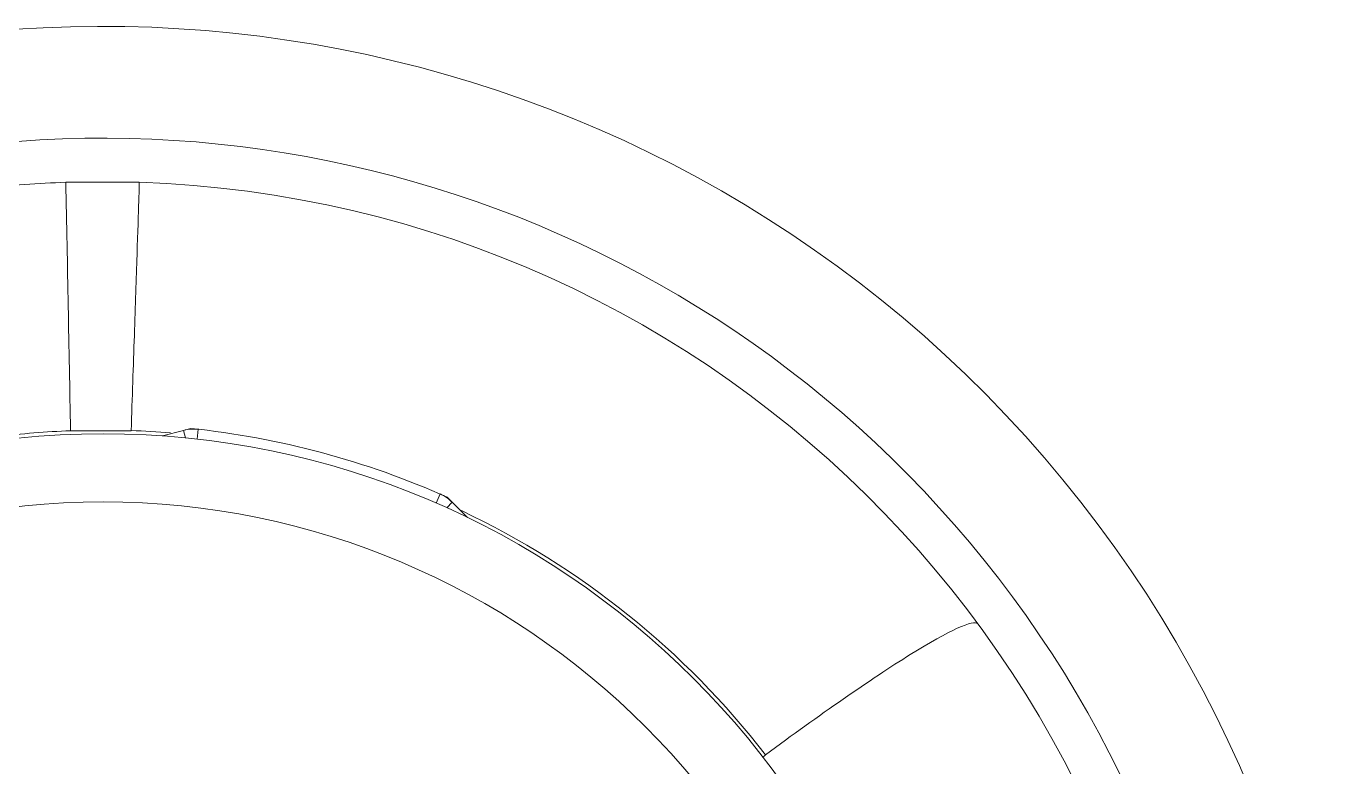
# Model space of a CAD drawing. Header units: inches. Extents: x 32 to 51.7, y 18.3 to 41.9.
# Drawn here: x 40.93062 to 40.95733, y 27.88551 to 27.9005 of the extents above; entities that cross this region are included whole.
import ezdxf

# ---------------------------------------------------------------- set-up
doc = ezdxf.new("R2010")
doc.units = ezdxf.units.IN
doc.header["$MEASUREMENT"] = 0
doc.layers.add('FURNITURE F 1 100', color=253, linetype='Continuous', lineweight=13)

msp = doc.modelspace()

# ---------------------------------------------------------------- linework, layer by layer
at = {"layer": 'FURNITURE F 1 100'}
for p, q in [((40.93291068935169, 27.89734480218087), (40.93142318908004, 27.89734480218087)), ((40.93151812959577, 27.89231475418408), (40.93274509533303, 27.89231475418408)), ((40.93380259195665, 27.8923220882202), (40.93337874549862, 27.89220837876722)), ((40.93394818032603, 27.89236114664207), (40.93380259195665, 27.8923220882202)), ((40.93384372125975, 27.89216878074351), (40.93380259195665, 27.8923220882202)), ((40.93407896749132, 27.89214380739029), (40.93410169022782, 27.89234446447856)), ((40.93891731861432, 27.89084897455948), (40.93899785446384, 27.8910341597825)), ((40.93913359368408, 27.89075311240706), (40.93924579720233, 27.89086538516651)), ((40.93924579720233, 27.89086538516697), (40.93913917743312, 27.89097193918108)), ((40.93955619570598, 27.89055517809309), (40.93924579720233, 27.89086538516651))]:
    msp.add_line(p, q, dxfattribs=at)
for radius in [0.0169002236195937, 0.01552095860103648]:
    msp.add_circle((40.93217731285559, 27.87535091401126), radius, dxfattribs=at)
for centre, radius, start, end in [((40.93217731285559, 27.87535091401126), 0.02515023998424043, 237.7481109269532, 122.2518725554108), ((40.93217731285559, 27.87535091401126), 0.02288671838565883, 250.6195147914999, 109.3804902793559), ((40.93216693924906, 27.87535091401126), 0.02200645998621036, 91.93678866589742, 96.2880777548065), ((36.85791043564741, 27.81794265744609), 4.074286545270049, 1.045936236943211, 1.11668527950816), ((40.93216693924906, 27.87535091401126), 0.02200645998621045, 271.9367887965081, 88.06319444105704), ((40.93217134520337, 27.87535091401126), 0.01697641198936146, 92.20516201416379, 97.21868023871978), ((40.93217134520337, 27.87535091401126), 0.01697641198936234, 85.36763441622969, 88.06304743363876), ((40.93401113129194, 27.89154476798601), 0.0008048076794956996, 83.53925547752387, 105.0176733185808), ((40.93217731285559, 27.87535091401126), 0.01710216318928355, 65.97877167350897, 84.05657547558059), ((40.93867688780001, 27.89029612468742), 0.0008048076794956954, 45.01767331917383, 66.49609115932373), ((40.93217134520337, 27.87535091401126), 0.01697641198936234, 37.79064047495485, 64.68163948645376), ((40.94620962872951, 27.88501436176123), 0.0009665473755764946, 130.1008507595211, 135.1674237044049)]:
    msp.add_arc(centre, radius, start, end, dxfattribs=at)
for points, knots in [([(40.93274509533303, 27.89231762774214), (40.93276734784986, 27.89297567093579), (40.93278947694098, 27.89363345523677), (40.93283015295556, 27.89484936424035), (40.93284868387737, 27.89540701057056), (40.93287933854999, 27.89633763795425), (40.93289145024183, 27.89671025287314), (40.9329074168506, 27.89721392432555), (40.93291126548566, 27.89734478270041), (40.93291068941717, 27.8973448021786)], [0, 0, 0, 0, 0.25, 0.25, 0.5, 0.5, 0.75, 0.75, 1, 1, 1, 1]), ([(40.94988478689056, 27.88840319948392), (40.94980929390358, 27.88850567757047), (40.94930447424186, 27.88827249258382), (40.94772456280835, 27.88728936908704), (40.94665610856528, 27.88654654464811), (40.94558704174752, 27.88575368528925)], [0, 0, 0, 0, 0.5, 0.5, 1, 1, 1, 1])]:
    msp.add_open_spline(points, degree=3, knots=knots, dxfattribs=at)

doc.saveas('drawing.dxf')
